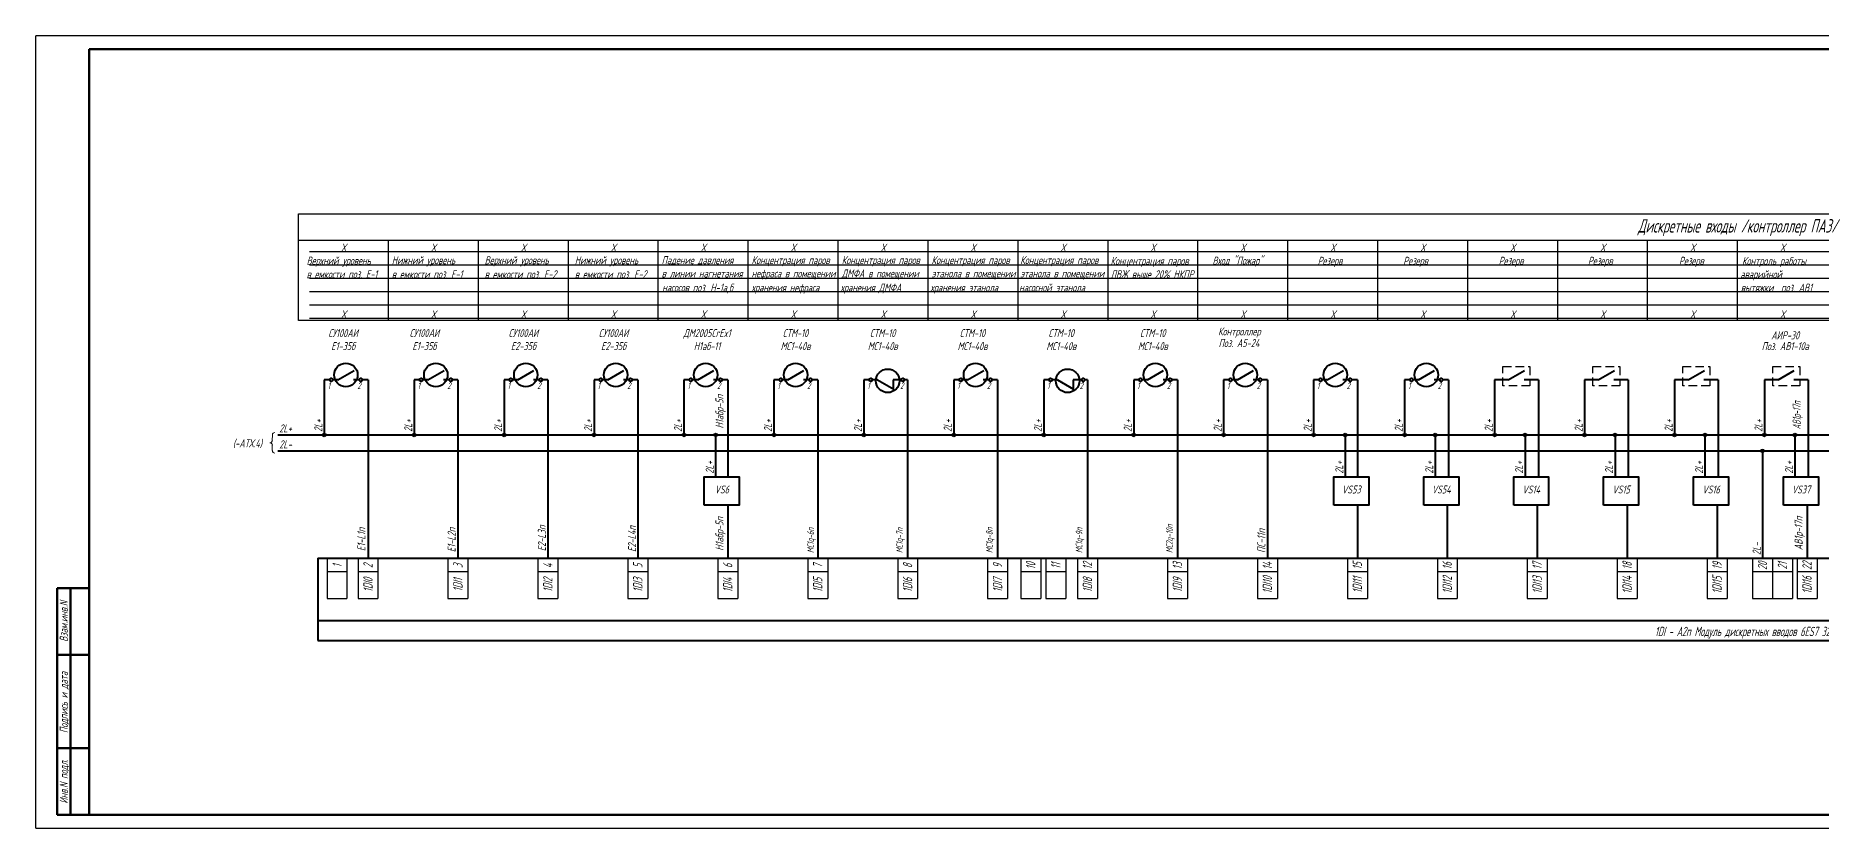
# Model space of a CAD drawing. Header units: millimetres. Extents: x -338 to 6826, y -8218 to 3153.
# Drawn here: x 2037 to 2706, y -1606 to -1309 of the extents above; entities that cross this region are included whole.
import ezdxf
from ezdxf.enums import TextEntityAlignment as Align

# ---------------------------------------------------------------- set-up
doc = ezdxf.new("R2010")
doc.units = ezdxf.units.MM
doc.linetypes.add('невидимая2', pattern=[4.7625, 3.175, -1.5875])
doc.layers.get('Defpoints').update_dxf_attribs({"color": 251})
for name, color, linetype, lineweight in [('Обводка', 6, 'Continuous', 25), ('Рамка толстая', 7, 'Continuous', 60), ('Рамка тонкая', 5, 'Continuous', 25), ('Текст_КИП', 2, 'Continuous', 25), ('Толст.рамка', 7, 'Continuous', 60), ('Тонкая', 5, 'Continuous', 20)]:
    doc.layers.add(name, color=color, linetype=linetype, lineweight=lineweight)
doc.layers.add('ТЕКСТ', color=2, linetype='Continuous')
doc.styles.add('Simplex', font='simplex.shx', dxfattribs={"width": 0.7, "oblique": 15})

msp = doc.modelspace()

# ---------------------------------------------------------------- hatches: boundary and pattern name
h = msp.add_hatch(color=256)
edge = h.paths.add_edge_path()
edge.add_arc((2145.12, -1458.78), 0.664, 0, 360)
h = msp.add_hatch(color=256)
edge = h.paths.add_edge_path()
edge.add_arc((2178.84, -1458.78), 0.664, 0, 360)
h = msp.add_hatch(color=256)
edge = h.paths.add_edge_path()
edge.add_arc((2212.57, -1458.78), 0.664, 0, 360)
h = msp.add_hatch(color=256)
edge = h.paths.add_edge_path()
edge.add_arc((2246.29, -1458.78), 0.664, 0, 360)
h = msp.add_hatch(color=256)
edge = h.paths.add_edge_path()
edge.add_arc((2280.01, -1458.78), 0.664, 0, 360)
h = msp.add_hatch(color=256)
edge = h.paths.add_edge_path()
edge.add_arc((2291.86, -1458.78), 0.664, 0, 360)
h = msp.add_hatch(color=256)
edge = h.paths.add_edge_path()
edge.add_arc((2313.73, -1458.78), 0.664, 0, 360)
h = msp.add_hatch(color=256)
edge = h.paths.add_edge_path()
edge.add_arc((2347.45, -1458.78), 0.664, 0, 360)
h = msp.add_hatch(color=256)
edge = h.paths.add_edge_path()
edge.add_arc((2381.18, -1458.78), 0.664, 0, 360)
h = msp.add_hatch(color=256)
edge = h.paths.add_edge_path()
edge.add_arc((2414.9, -1458.78), 0.664, 0, 360)
h = msp.add_hatch(color=256)
edge = h.paths.add_edge_path()
edge.add_arc((2448.62, -1458.78), 0.664, 0, 360)
h = msp.add_hatch(color=256)
edge = h.paths.add_edge_path()
edge.add_arc((2482.34, -1458.78), 0.664, 0, 360)
h = msp.add_hatch(color=256)
edge = h.paths.add_edge_path()
edge.add_arc((2516.07, -1458.78), 0.664, 0, 360)
h = msp.add_hatch(color=256)
edge = h.paths.add_edge_path()
edge.add_arc((2550.21, -1458.78), 0.664, 0, 360)
h = msp.add_hatch(color=256)
edge = h.paths.add_edge_path()
edge.add_arc((2685.1, -1458.78), 0.664, 0, 360)
h = msp.add_hatch(color=256)
edge = h.paths.add_edge_path()
edge.add_arc((2696.53, -1458.78), 0.664, 0, 360)
h = msp.add_hatch(color=256)
edge = h.paths.add_edge_path()
edge.add_arc((2684.41, -1464.75), 0.664, 0, 360)
at = {"layer": 'Defpoints'}
h = msp.add_hatch(color=256, dxfattribs=at)
edge = h.paths.add_edge_path()
edge.add_arc((2527.92, -1458.78), 0.664, 0, 360)
h = msp.add_hatch(color=256, dxfattribs=at)
edge = h.paths.add_edge_path()
edge.add_arc((2561.64, -1458.78), 0.664, 0, 360)
h = msp.add_hatch(color=256, dxfattribs=at)
edge = h.paths.add_edge_path()
edge.add_arc((2583.94, -1458.78), 0.664, 0, 360)
h = msp.add_hatch(color=256, dxfattribs=at)
edge = h.paths.add_edge_path()
edge.add_arc((2595.36, -1458.78), 0.664, 0, 360)
h = msp.add_hatch(color=256, dxfattribs=at)
edge = h.paths.add_edge_path()
edge.add_arc((2617.66, -1458.78), 0.664, 0, 360)
h = msp.add_hatch(color=256, dxfattribs=at)
edge = h.paths.add_edge_path()
edge.add_arc((2629.08, -1458.78), 0.664, 0, 360)
h = msp.add_hatch(color=256, dxfattribs=at)
edge = h.paths.add_edge_path()
edge.add_arc((2651.38, -1458.78), 0.664, 0, 360)
h = msp.add_hatch(color=256, dxfattribs=at)
edge = h.paths.add_edge_path()
edge.add_arc((2662.8, -1458.78), 0.664, 0, 360)

# ---------------------------------------------------------------- linework, layer by layer
at = {"lineweight": 40}
for p, q in [((2145.12, -1438.12), (2145.12, -1458.78)), ((2147.12, -1438.12), (2145.12, -1438.12)), ((2150.27, -1438.12), (2148.27, -1438.12)), ((2150.27, -1438.12), (2156.33, -1434.62)), ((2158.27, -1438.12), (2156.14, -1438.12)), ((2161.54, -1438.12), (2159.41, -1438.12)), ((2161.54, -1438.12), (2161.54, -1486.79)), ((2178.84, -1438.12), (2178.84, -1458.78)), ((2180.84, -1438.12), (2178.84, -1438.12)), ((2183.99, -1438.12), (2181.99, -1438.12)), ((2183.99, -1438.12), (2190.05, -1434.62)), ((2191.99, -1438.12), (2189.87, -1438.12)), ((2195.26, -1438.12), (2193.14, -1438.12)), ((2195.26, -1438.12), (2195.26, -1487.68)), ((2212.57, -1438.12), (2212.57, -1458.78)), ((2214.57, -1438.12), (2212.57, -1438.12)), ((2217.71, -1438.12), (2215.71, -1438.12)), ((2217.71, -1438.12), (2223.77, -1434.62)), ((2225.71, -1438.12), (2223.59, -1438.12)), ((2228.98, -1438.12), (2226.86, -1438.12)), ((2228.98, -1438.12), (2228.98, -1489.01)), ((2246.29, -1438.12), (2246.29, -1458.78)), ((2248.29, -1438.12), (2246.29, -1438.12)), ((2251.43, -1438.12), (2249.43, -1438.12)), ((2251.43, -1438.12), (2257.5, -1434.62)), ((2259.43, -1438.12), (2257.31, -1438.12)), ((2262.7, -1438.12), (2260.58, -1438.12)), ((2262.7, -1438.12), (2262.7, -1488.12)), ((2280.01, -1438.12), (2280.01, -1458.78)), ((2282.01, -1438.12), (2280.01, -1438.12)), ((2285.16, -1438.12), (2283.16, -1438.12)), ((2285.16, -1438.12), (2291.22, -1434.62)), ((2293.16, -1438.12), (2291.03, -1438.12)), ((2296.43, -1438.12), (2294.3, -1438.12)), ((2296.43, -1438.12), (2296.43, -1474.48)), ((2313.73, -1438.12), (2313.73, -1458.78)), ((2315.73, -1438.12), (2313.73, -1438.12)), ((2318.88, -1438.12), (2316.88, -1438.12)), ((2318.88, -1438.12), (2324.94, -1434.62)), ((2326.88, -1438.12), (2324.76, -1438.12)), ((2330.15, -1438.12), (2328.02, -1438.12)), ((2330.15, -1438.12), (2330.15, -1474.48)), ((2347.45, -1438.12), (2347.45, -1458.78)), ((2349.45, -1438.12), (2347.45, -1438.12)), ((2352.6, -1438.12), (2350.6, -1438.12)), ((2352.6, -1438.12), (2358.66, -1441.62)), ((2361.44, -1438.12), (2358.48, -1438.12)), ((2358.48, -1438.12), (2358.48, -1441.75)), ((2363.87, -1438.12), (2362.58, -1438.12)), ((2363.87, -1438.12), (2363.87, -1474.48)), ((2381.18, -1438.12), (2381.18, -1458.78)), ((2383.18, -1438.12), (2381.18, -1438.12)), ((2386.32, -1438.12), (2384.32, -1438.12)), ((2386.32, -1438.12), (2392.38, -1434.62)), ((2394.32, -1438.12), (2392.2, -1438.12)), ((2397.59, -1438.12), (2395.47, -1438.12)), ((2397.59, -1438.12), (2397.59, -1474.48)), ((2414.9, -1438.12), (2414.9, -1458.78)), ((2416.9, -1438.12), (2414.9, -1438.12)), ((2420.04, -1438.12), (2418.04, -1438.12)), ((2420.04, -1438.12), (2426.11, -1441.62)), ((2429.11, -1438.12), (2425.92, -1438.12)), ((2425.92, -1438.12), (2425.92, -1441.75)), ((2431.31, -1438.12), (2430.25, -1438.12)), ((2431.31, -1438.12), (2431.31, -1474.48)), ((2448.62, -1438.12), (2448.62, -1458.78)), ((2450.62, -1438.12), (2448.62, -1438.12)), ((2453.77, -1438.12), (2451.77, -1438.12)), ((2453.77, -1438.12), (2459.83, -1434.62)), ((2461.77, -1438.12), (2459.64, -1438.12)), ((2465.04, -1438.12), (2462.91, -1438.12)), ((2465.04, -1438.12), (2465.04, -1474.48)), ((2482.34, -1438.12), (2482.34, -1458.78)), ((2484.34, -1438.12), (2482.34, -1438.12)), ((2487.49, -1438.12), (2485.49, -1438.12)), ((2487.49, -1438.12), (2493.55, -1434.62)), ((2495.49, -1438.12), (2493.37, -1438.12)), ((2498.76, -1438.12), (2496.64, -1438.12)), ((2498.76, -1438.12), (2498.76, -1485.05)), ((2685.1, -1438.12), (2685.1, -1458.78)), ((2690.25, -1438.12), (2685.1, -1438.12)), ((2690.25, -1438.12), (2696.31, -1434.62)), ((2701.52, -1438.12), (2696.13, -1438.12)), ((2701.52, -1438.12), (2701.52, -1474.48)), ((2127.74, -1458.78), (3202.36, -1458.78)), ((2291.86, -1458.78), (2291.86, -1474.48)), ((2696.53, -1458.78), (2696.53, -1474.48)), ((2127.74, -1464.75), (3217.62, -1464.75)), ((2684.41, -1464.75), (2684.41, -1504.97)), ((2397.59, -1472.32), (2397.59, -1504.97)), ((2330.15, -1473.47), (2330.15, -1504.97)), ((2363.87, -1473.24), (2363.87, -1504.97)), ((2431.31, -1473.22), (2431.31, -1504.97)), ((2465.04, -1472.99), (2465.04, -1504.97)), ((2161.54, -1485.05), (2161.54, -1504.97)), ((2195.26, -1485.05), (2195.26, -1504.97)), ((2228.98, -1485.05), (2228.98, -1504.97)), ((2262.7, -1485.05), (2262.7, -1504.97)), ((2296.43, -1485.05), (2296.43, -1504.97)), ((2498.76, -1485.05), (2498.76, -1504.97)), ((2701.09, -1485.05), (2701.09, -1504.97)), ((2142.73, -1504.97), (2142.73, -1535.78)), ((2142.73, -1504.97), (3229.88, -1504.97)), ((2142.73, -1528.28), (3229.88, -1528.28)), ((2142.73, -1535.78), (3229.88, -1535.78))]:
    msp.add_line(p, q, dxfattribs=at)
at = {"lineweight": 30}
for p, q in [((2146.16, -1504.97), (2146.16, -1520.12)), ((2153.63, -1504.97), (2153.63, -1520.12)), ((2157.8, -1504.97), (2157.8, -1520.12)), ((2165.27, -1504.97), (2165.27, -1520.12)), ((2191.52, -1504.97), (2191.52, -1520.12)), ((2198.99, -1504.97), (2198.99, -1520.12)), ((2225.25, -1504.97), (2225.25, -1520.12)), ((2232.72, -1504.97), (2232.72, -1520.12)), ((2258.97, -1504.97), (2258.97, -1520.12)), ((2266.44, -1504.97), (2266.44, -1520.12)), ((2292.69, -1504.97), (2292.69, -1520.12)), ((2300.16, -1504.97), (2300.16, -1520.12)), ((2326.41, -1504.97), (2326.41, -1520.12)), ((2333.88, -1504.97), (2333.88, -1520.12)), ((2360.14, -1504.97), (2360.14, -1520.12)), ((2367.6, -1504.97), (2367.6, -1520.12)), ((2393.86, -1504.97), (2393.86, -1520.12)), ((2401.33, -1504.97), (2401.33, -1520.12)), ((2406.29, -1504.97), (2406.29, -1520.12)), ((2413.76, -1504.97), (2413.76, -1520.12)), ((2415.66, -1504.97), (2415.66, -1520.12)), ((2423.13, -1504.97), (2423.13, -1520.12)), ((2427.58, -1504.97), (2427.58, -1520.12)), ((2435.05, -1504.97), (2435.05, -1520.12)), ((2461.3, -1504.97), (2461.3, -1520.12)), ((2468.77, -1504.97), (2468.77, -1520.12)), ((2495.02, -1504.97), (2495.02, -1520.12)), ((2502.49, -1504.97), (2502.49, -1520.12)), ((2528.75, -1504.97), (2528.75, -1520.12)), ((2536.22, -1504.97), (2536.22, -1520.12)), ((2562.47, -1504.97), (2562.47, -1520.12)), ((2569.94, -1504.97), (2569.94, -1520.12)), ((2596.19, -1504.97), (2596.19, -1520.12)), ((2603.66, -1504.97), (2603.66, -1520.12)), ((2629.91, -1504.97), (2629.91, -1520.12)), ((2637.38, -1504.97), (2637.38, -1520.12)), ((2663.64, -1504.97), (2663.64, -1520.12)), ((2671.1, -1504.97), (2671.1, -1520.12)), ((2680.67, -1504.97), (2680.67, -1520.12)), ((2688.14, -1504.97), (2688.14, -1520.12)), ((2695.61, -1504.97), (2695.61, -1520.12)), ((2697.36, -1504.97), (2697.36, -1520.12)), ((2704.83, -1504.97), (2704.83, -1520.12)), ((2146.16, -1509.97), (2153.63, -1509.97)), ((2157.8, -1509.97), (2165.27, -1509.97)), ((2191.52, -1509.97), (2198.99, -1509.97)), ((2225.25, -1509.97), (2232.72, -1509.97)), ((2258.97, -1509.97), (2266.44, -1509.97)), ((2292.69, -1509.97), (2300.16, -1509.97)), ((2326.41, -1509.97), (2333.88, -1509.97)), ((2360.14, -1509.97), (2367.6, -1509.97)), ((2393.86, -1509.97), (2401.33, -1509.97)), ((2406.29, -1509.97), (2413.76, -1509.97)), ((2415.66, -1509.97), (2423.13, -1509.97)), ((2427.58, -1509.97), (2435.05, -1509.97)), ((2461.3, -1509.97), (2468.77, -1509.97)), ((2495.02, -1509.97), (2502.49, -1509.97)), ((2528.75, -1509.97), (2536.22, -1509.97)), ((2562.47, -1509.97), (2569.94, -1509.97)), ((2596.19, -1509.97), (2603.66, -1509.97)), ((2629.91, -1509.97), (2637.38, -1509.97)), ((2663.64, -1509.97), (2671.1, -1509.97)), ((2680.67, -1509.97), (2688.14, -1509.97)), ((2688.14, -1509.97), (2695.61, -1509.97)), ((2697.36, -1509.97), (2704.83, -1509.97)), ((2146.16, -1520.12), (2153.63, -1520.12)), ((2157.8, -1520.12), (2165.27, -1520.12)), ((2191.52, -1520.12), (2198.99, -1520.12)), ((2225.25, -1520.12), (2232.72, -1520.12)), ((2258.97, -1520.12), (2266.44, -1520.12)), ((2292.69, -1520.12), (2300.16, -1520.12)), ((2326.41, -1520.12), (2333.88, -1520.12)), ((2360.14, -1520.12), (2367.6, -1520.12)), ((2393.86, -1520.12), (2401.33, -1520.12)), ((2406.29, -1520.12), (2413.76, -1520.12)), ((2415.66, -1520.12), (2423.13, -1520.12)), ((2427.58, -1520.12), (2435.05, -1520.12)), ((2461.3, -1520.12), (2468.77, -1520.12)), ((2495.02, -1520.12), (2502.49, -1520.12)), ((2528.75, -1520.12), (2536.22, -1520.12)), ((2562.47, -1520.12), (2569.94, -1520.12)), ((2596.19, -1520.12), (2603.66, -1520.12)), ((2629.91, -1520.12), (2637.38, -1520.12)), ((2663.64, -1520.12), (2671.1, -1520.12)), ((2680.67, -1520.12), (2688.14, -1520.12)), ((2688.14, -1520.12), (2695.61, -1520.12)), ((2697.36, -1520.12), (2704.83, -1520.12))]:
    msp.add_line(p, q, dxfattribs=at)
at = {"linetype": 'невидимая2'}
msp.add_lwpolyline([(2688.21, -1433.14), (2698.34, -1433.14), (2698.34, -1440.43), (2688.21, -1440.43)], close=True, dxfattribs=at)
at = {"lineweight": 40}
for points in [[(2287.59, -1485.05), (2287.59, -1474.48), (2300.69, -1474.48), (2300.69, -1485.05)], [(2692.26, -1485.05), (2692.26, -1474.48), (2705.36, -1474.48), (2705.36, -1485.05)]]:
    msp.add_lwpolyline(points, close=True, dxfattribs=at)
for centre, radius in [((2153.24, -1436.28), 4.41), ((2186.96, -1436.28), 4.41), ((2220.69, -1436.28), 4.41), ((2254.41, -1436.28), 4.41), ((2288.13, -1436.28), 4.41), ((2321.85, -1436.28), 4.41), ((2389.3, -1436.28), 4.41), ((2456.74, -1436.28), 4.41), ((2490.46, -1436.28), 4.41), ((2147.69, -1438.12), 0.573), ((2158.84, -1438.12), 0.573), ((2181.42, -1438.12), 0.573), ((2192.56, -1438.12), 0.573), ((2215.14, -1438.12), 0.573), ((2226.28, -1438.12), 0.573), ((2248.86, -1438.12), 0.573), ((2260.01, -1438.12), 0.573), ((2282.58, -1438.12), 0.573), ((2293.73, -1438.12), 0.573), ((2316.31, -1438.12), 0.573), ((2327.45, -1438.12), 0.573), ((2350.03, -1438.12), 0.573), ((2356.4, -1438.49), 4.41), ((2362.01, -1438.12), 0.573), ((2383.75, -1438.12), 0.573), ((2394.9, -1438.12), 0.573), ((2417.47, -1438.12), 0.573), ((2423.84, -1438.49), 4.41), ((2429.68, -1438.12), 0.573), ((2451.19, -1438.12), 0.573), ((2462.34, -1438.12), 0.573), ((2484.92, -1438.12), 0.573), ((2496.06, -1438.12), 0.573)]:
    msp.add_circle(centre, radius, dxfattribs=at)
for centre in [(2145.12, -1458.78), (2178.84, -1458.78), (2212.57, -1458.78), (2246.29, -1458.78), (2280.01, -1458.78), (2291.86, -1458.78), (2313.73, -1458.78), (2347.45, -1458.78), (2381.18, -1458.78), (2414.9, -1458.78), (2448.62, -1458.78), (2482.34, -1458.78), (2516.07, -1458.78), (2550.21, -1458.78), (2685.1, -1458.78), (2696.53, -1458.78), (2684.41, -1464.75)]:
    msp.add_circle(centre, 0.664)
at = {"layer": 'Defpoints'}
for p, q in [((2139.57, -1390.07), (3214.6, -1390.07)), ((2139.57, -1395.07), (3214.6, -1395.07)), ((2139.57, -1400.07), (3214.6, -1400.07)), ((2139.57, -1405.07), (3214.6, -1405.07)), ((2139.57, -1410.07), (3214.6, -1410.07)), ((2139.57, -1415.07), (3214.6, -1415.07))]:
    msp.add_line(p, q, dxfattribs=at)
at = {"layer": 'Defpoints', "lineweight": 40}
for p, q in [((2516.07, -1438.12), (2516.07, -1458.78)), ((2518.07, -1438.12), (2516.07, -1438.12)), ((2521.21, -1438.12), (2519.21, -1438.12)), ((2521.21, -1438.12), (2527.27, -1434.62)), ((2529.21, -1438.12), (2527.09, -1438.12)), ((2532.48, -1438.12), (2530.36, -1438.12)), ((2532.48, -1438.12), (2532.48, -1474.48)), ((2550.21, -1438.12), (2550.21, -1458.78)), ((2552.21, -1438.12), (2550.21, -1438.12)), ((2555.36, -1438.12), (2553.36, -1438.12)), ((2555.36, -1438.12), (2561.42, -1434.62)), ((2563.36, -1438.12), (2561.24, -1438.12)), ((2566.63, -1438.12), (2564.51, -1438.12)), ((2566.63, -1438.12), (2566.63, -1474.48)), ((2589.08, -1438.12), (2583.94, -1438.12)), ((2583.94, -1438.12), (2583.94, -1458.78)), ((2589.08, -1438.12), (2595.14, -1434.62)), ((2600.35, -1438.12), (2594.96, -1438.12)), ((2600.35, -1438.12), (2600.35, -1474.48)), ((2617.66, -1438.12), (2617.66, -1458.78)), ((2622.8, -1438.12), (2617.66, -1438.12)), ((2622.8, -1438.12), (2628.87, -1434.62)), ((2634.07, -1438.12), (2628.68, -1438.12)), ((2634.07, -1438.12), (2634.07, -1474.48)), ((2651.38, -1438.12), (2651.38, -1458.78)), ((2656.53, -1438.12), (2651.38, -1438.12)), ((2656.53, -1438.12), (2662.59, -1434.62)), ((2667.8, -1438.12), (2662.4, -1438.12)), ((2667.8, -1438.12), (2667.8, -1474.48)), ((2527.92, -1458.78), (2527.92, -1474.48)), ((2561.64, -1458.78), (2561.64, -1474.48)), ((2595.36, -1458.78), (2595.36, -1474.48)), ((2629.08, -1458.78), (2629.08, -1474.48)), ((2662.8, -1458.78), (2662.8, -1474.48)), ((2532.48, -1485.05), (2532.48, -1504.97)), ((2566.2, -1485.05), (2566.2, -1504.97)), ((2599.93, -1485.05), (2599.93, -1504.97)), ((2633.65, -1485.05), (2633.65, -1504.97)), ((2667.37, -1485.05), (2667.37, -1504.97))]:
    msp.add_line(p, q, dxfattribs=at)
at = {"layer": 'Defpoints', "linetype": 'невидимая2'}
for points in [[(2587.05, -1433.14), (2597.18, -1433.14), (2597.18, -1440.43), (2587.05, -1440.43)], [(2620.77, -1433.14), (2630.9, -1433.14), (2630.9, -1440.43), (2620.77, -1440.43)], [(2654.49, -1433.14), (2664.62, -1433.14), (2664.62, -1440.43), (2654.49, -1440.43)]]:
    msp.add_lwpolyline(points, close=True, dxfattribs=at)
at = {"layer": 'Defpoints', "lineweight": 40}
for points in [[(2523.65, -1485.05), (2523.65, -1474.48), (2536.75, -1474.48), (2536.75, -1485.05)], [(2557.37, -1485.05), (2557.37, -1474.48), (2570.47, -1474.48), (2570.47, -1485.05)], [(2591.09, -1485.05), (2591.09, -1474.48), (2604.19, -1474.48), (2604.19, -1485.05)], [(2624.82, -1485.05), (2624.82, -1474.48), (2637.91, -1474.48), (2637.91, -1485.05)], [(2658.54, -1485.05), (2658.54, -1474.48), (2671.64, -1474.48), (2671.64, -1485.05)]]:
    msp.add_lwpolyline(points, close=True, dxfattribs=at)
for centre, radius in [((2524.19, -1436.28), 4.41), ((2558.33, -1436.28), 4.41), ((2518.64, -1438.12), 0.573), ((2529.78, -1438.12), 0.573), ((2552.79, -1438.12), 0.573), ((2563.93, -1438.12), 0.573)]:
    msp.add_circle(centre, radius, dxfattribs=at)
at = {"layer": 'Defpoints'}
for centre in [(2527.92, -1458.78), (2561.64, -1458.78), (2583.94, -1458.78), (2595.36, -1458.78), (2617.66, -1458.78), (2629.08, -1458.78), (2651.38, -1458.78), (2662.8, -1458.78)]:
    msp.add_circle(centre, 0.664, dxfattribs=at)
at = {"layer": 'Обводка', "lineweight": 30}
for p, q in [((2135.49, -1375.91), (3214.6, -1375.91)), ((2135.49, -1415.91), (2135.49, -1375.91)), ((3214.6, -1385.91), (2135.49, -1385.91)), ((2169.21, -1415.91), (2169.21, -1385.91)), ((2202.94, -1415.91), (2202.94, -1385.91)), ((2236.66, -1415.91), (2236.66, -1385.91)), ((2270.38, -1415.91), (2270.38, -1385.91)), ((2304.1, -1415.91), (2304.1, -1385.91)), ((2337.82, -1415.91), (2337.82, -1385.91)), ((2371.55, -1415.91), (2371.55, -1385.91)), ((2405.27, -1415.91), (2405.27, -1385.91)), ((2438.99, -1415.91), (2438.99, -1385.91)), ((2472.71, -1415.91), (2472.71, -1385.91)), ((2506.44, -1415.91), (2506.44, -1385.91)), ((2506.44, -1415.91), (2506.44, -1385.91)), ((2540.16, -1415.91), (2540.16, -1385.91)), ((2540.16, -1415.91), (2540.16, -1385.91)), ((2573.88, -1415.91), (2573.88, -1385.91)), ((2573.88, -1415.91), (2573.88, -1385.91)), ((2607.6, -1415.91), (2607.6, -1385.91)), ((2607.6, -1415.91), (2607.6, -1385.91)), ((2641.32, -1415.91), (2641.32, -1385.91)), ((2675.05, -1415.91), (2675.05, -1385.91)), ((3214.6, -1415.91), (2135.49, -1415.91))]:
    msp.add_line(p, q, dxfattribs=at)
at = {"layer": 'Рамка толстая', "color": 7}
for p, q in [((2044.96, -1516.17), (2044.96, -1601.17)), ((2056.96, -1516.17), (2044.96, -1516.17)), ((2049.96, -1516.17), (2049.96, -1601.17)), ((2044.96, -1541.17), (2056.96, -1541.17)), ((2044.96, -1576.17), (2056.96, -1576.17)), ((2044.96, -1601.17), (2056.96, -1601.17))]:
    msp.add_line(p, q, dxfattribs=at)
at = {"layer": 'Рамка тонкая'}
for p, q in [((3508.69, -1309.17), (2036.94, -1309.17)), ((2036.94, -1606.17), (2036.94, -1309.17)), ((2036.94, -1606.17), (3508.69, -1606.17))]:
    msp.add_line(p, q, dxfattribs=at)
at = {"layer": 'Толст.рамка'}
for p, q in [((2056.94, -1314.17), (3473.69, -1314.17)), ((2056.94, -1601.17), (2056.94, -1314.17)), ((3503.69, -1601.17), (2056.94, -1601.17))]:
    msp.add_line(p, q, dxfattribs=at)
at = {"layer": 'Тонкая'}
for p, q in [((2125.66, -1460.81), (2125.67, -1458.77)), ((2125.66, -1464.66), (2125.66, -1462.63))]:
    msp.add_line(p, q, dxfattribs=at)
for centre, start, end in [((2126.58, -1458.77), 90, 180), ((2124.75, -1460.81), 270, 0), ((2124.75, -1462.63), 0, 90), ((2126.58, -1464.66), 180, 270)]:
    msp.add_arc(centre, 0.912, start, end, dxfattribs=at)

# ---------------------------------------------------------------- texts
at = {"color": 7, "style": 'Simplex', "oblique": 15, "width": 0.6}
for s, p in [('Верхний уровень', (2138.52, -1394.96)), ('Нижний уровень', (2170.44, -1394.81)), ('Верхний уровень', (2205.26, -1394.81)), ('Нижний уровень', (2239.06, -1394.81)), ('Падение давления', (2271.62, -1394.78)), ('Концентрация паров', (2305.34, -1394.76)), ('Концентрация паров', (2339.14, -1394.76)), ('Концентрация паров', (2372.82, -1394.76)), ('Концентрация паров', (2406.09, -1394.76)), ('Концентрация паров', (2439.93, -1395.07)), ('Контроль работы', (2676.71, -1395.07)), ('в емкости поз. Е-1', (2138.51, -1400.04)), ('в емкости поз. Е-1', (2170.44, -1400.07)), ('в емкости поз. Е-2', (2205.26, -1400.07)), ('в емкости поз. Е-2', (2239.06, -1400.07)), ('в линии нагнетания', (2271.62, -1399.78)), ('нефраса в помещении', (2305.34, -1399.76)), ('ДМФА в помещении', (2339.14, -1399.76)), ('этанола в помещении', (2372.82, -1399.76)), ('этанола в помещении', (2406.09, -1399.76)), ('ЛВЖ выше 20%%% НКПР', (2439.93, -1400.07)), ('аварийной ', (2676.08, -1400.07)), (' насосов поз. Н-1а,б', (2270.38, -1405.07)), ('хранения нефраса', (2305.34, -1405.07)), ('хранения ДМФА', (2338.7, -1405.07)), ('хранения этанола', (2372.38, -1405.07)), ('насосной этанола', (2405.64, -1405.07)), ('вытяжки  поз. АВ1 ', (2676.25, -1405.07))]:
    msp.add_text(s, height=3, dxfattribs=at).set_placement(p)
at = {"color": 2, "linetype": 'Continuous', "style": 'Simplex', "oblique": 15, "width": 0.6}
for s, p in [('МС1q-6п', (2328.72, -1503.06)), ('МС1q-7п', (2362.08, -1503.06)), ('МС1q-8п', (2395.76, -1503.06)), ('МС1q-9п', (2429.4, -1503.06)), ('МС2q-10п', (2463.28, -1503.06))]:
    msp.add_text(s, height=2.5, rotation=90, dxfattribs=at).set_placement(p)
at = {"color": 2, "style": 'Simplex', "oblique": 15, "width": 0.7}
for s, p in [('Взам.инв.N', (2048.96, -1528.67)), ('Инв.N подл.', (2048.96, -1588.67))]:
    msp.add_text(s, height=3, rotation=90, dxfattribs=at).set_placement(p, align=Align.CENTER)
at = {"layer": 'Defpoints', "style": 'Simplex', "oblique": 15, "width": 0.6}
for s, p in [('Х', (2152.35, -1390.07)), ('Х', (2186.07, -1390.07)), ('Х', (2219.8, -1390.07)), ('Х', (2253.52, -1390.07)), ('Х', (2287.24, -1390.07)), ('Х', (2320.96, -1390.07)), ('Х', (2354.69, -1390.07)), ('Х', (2388.41, -1390.07)), ('Х', (2422.13, -1390.07)), ('Х', (2455.85, -1390.07)), ('Х', (2489.57, -1390.07)), ('Х', (2523.3, -1390.07)), ('Х', (2557.02, -1390.07)), ('Х', (2590.74, -1390.07)), ('Х', (2624.46, -1390.07)), ('Х', (2658.19, -1390.07)), ('Х', (2691.91, -1390.07)), ('Х', (2152.35, -1415.07)), ('Х', (2186.07, -1415.07)), ('Х', (2219.8, -1415.07)), ('Х', (2253.52, -1415.07)), ('Х', (2287.24, -1415.07)), ('Х', (2320.96, -1415.07)), ('Х', (2354.69, -1415.07)), ('Х', (2388.41, -1415.07)), ('Х', (2422.13, -1415.07)), ('Х', (2455.85, -1415.07)), ('Х', (2489.57, -1415.07)), ('Х', (2523.3, -1415.07)), ('Х', (2557.02, -1415.07)), ('Х', (2590.74, -1415.07)), ('Х', (2624.46, -1415.07)), ('Х', (2658.19, -1415.07)), ('Х', (2691.91, -1415.07)), ('VS53', (2530.2, -1480.72)), ('VS54', (2563.92, -1480.72)), ('VS14', (2597.64, -1480.72)), ('VS15', (2631.36, -1480.72)), ('VS16', (2665.09, -1480.72))]:
    msp.add_text(s, height=3, dxfattribs=at).set_placement(p, align=Align.CENTER)
for s, p in [('1', (2517.31, -1441.58)), ('2', (2528.46, -1441.58)), ('1', (2551.46, -1441.58)), ('2', (2562.61, -1441.58))]:
    msp.add_text(s, height=2.5, dxfattribs=at).set_placement(p)
for p in [(2515.33, -1457.63), (2549.48, -1457.63), (2583.2, -1457.63), (2616.93, -1457.63), (2650.65, -1457.63), (2527.19, -1473.29), (2560.91, -1473.29), (2594.63, -1473.29), (2628.35, -1473.29), (2662.07, -1473.29)]:
    msp.add_text('2L+', height=3, rotation=90, dxfattribs=at).set_placement(p)
at = {"layer": 'Обводка', "style": 'Simplex', "oblique": 15, "width": 0.6}
for s, p in [('5', (2264.42, -1507.84)), ('10', (2411.75, -1507.84)), ('11', (2421.11, -1507.84)), ('12', (2433.03, -1507.84)), ('13', (2466.76, -1507.84)), ('14', (2500.48, -1507.84)), ('15', (2534.2, -1507.84)), ('16', (2567.92, -1507.84)), ('17', (2601.64, -1507.84)), ('18', (2635.37, -1507.84)), ('19', (2669.09, -1507.84)), ('20', (2686.13, -1507.84)), ('21', (2693.59, -1507.84)), ('22', (2702.81, -1507.84)), ('1', (2151.62, -1507.84)), ('2', (2163.26, -1507.84)), ('3', (2196.98, -1507.84)), ('4', (2230.7, -1507.84)), ('6', (2298.14, -1507.84)), ('7', (2331.87, -1507.84)), ('8', (2365.59, -1507.84)), ('9', (2399.31, -1507.84))]:
    msp.add_text(s, height=3.5, rotation=90, dxfattribs=at).set_placement(p, align=Align.CENTER)
at = {"layer": 'Обводка', "lineweight": -3, "style": 'Simplex', "oblique": 15, "width": 0.6}
for s, p in [('1DI0', (2163.26, -1515)), ('1DI1', (2196.98, -1515)), ('1DI2', (2230.7, -1515)), ('1DI3', (2264.42, -1515)), ('1DI4', (2298.14, -1515)), ('1DI5', (2331.87, -1515)), ('1DI6', (2365.59, -1515)), ('1DI7', (2399.31, -1515)), ('1DI8', (2433.03, -1515)), ('1DI9', (2466.76, -1515)), ('1DI10', (2500.48, -1515)), ('1DI11', (2534.2, -1515)), ('1DI12', (2567.92, -1515)), ('1DI13', (2601.64, -1515)), ('1DI14', (2635.37, -1515)), ('1DI15', (2669.09, -1515)), ('1DI16', (2702.81, -1515))]:
    msp.add_text(s, height=3.5, rotation=90, dxfattribs=at).set_placement(p, align=Align.CENTER)
at = {"layer": 'ТЕКСТ', "lineweight": -3, "style": 'Simplex', "oblique": 15, "width": 0.6}
msp.add_text('Дискретные входы /контроллер ПАЗ/', height=5, dxfattribs=at).set_placement((2675.05, -1382.93), align=Align.CENTER)
at = {"layer": 'ТЕКСТ', "color": 3, "style": 'Simplex', "oblique": 15, "width": 0.6}
for s, p in [('Контроллер ', (2488.95, -1420.4)), ('Поз. А5-24', (2488.09, -1424.34))]:
    msp.add_text(s, height=3, dxfattribs=at).set_placement(p, align=Align.MIDDLE)
at = {"layer": 'ТЕКСТ', "color": 7, "style": 'Simplex', "oblique": 15, "width": 0.6}
for s, p in [('Поз. АВ1-10а', (2692.91, -1425.49)), ('АИР-30', (2692.91, -1421.44))]:
    msp.add_text(s, height=3, dxfattribs=at).set_placement(p, align=Align.MIDDLE)
at = {"layer": 'ТЕКСТ', "color": 2, "style": 'Simplex', "oblique": 15, "width": 0.6}
for s, p in [('1', (2146.37, -1441.58)), ('2', (2157.52, -1441.58)), ('1', (2180.09, -1441.58)), ('2', (2191.24, -1441.58)), ('1', (2213.81, -1441.58)), ('2', (2224.96, -1441.58)), ('1', (2247.54, -1441.58)), ('2', (2258.68, -1441.58)), ('1', (2281.26, -1441.58)), ('2', (2292.4, -1441.58)), ('1', (2314.98, -1441.58)), ('2', (2326.13, -1441.58)), ('1', (2348.7, -1441.58)), ('2', (2361.02, -1441.58)), ('1', (2382.42, -1441.58)), ('2', (2393.57, -1441.58)), ('1', (2416.15, -1441.58)), ('2', (2428.35, -1441.58)), ('1', (2449.87, -1441.58)), ('2', (2461.02, -1441.58)), ('1', (2483.59, -1441.58)), ('2', (2494.74, -1441.58))]:
    msp.add_text(s, height=2.5, dxfattribs=at).set_placement(p)
at = {"layer": 'ТЕКСТ', "color": 4, "style": 'Simplex', "oblique": 15, "width": 0.6}
for p in [(2294.82, -1443.7), (2294.82, -1489.53)]:
    msp.add_text('Н1абр-5п', height=3, rotation=90, dxfattribs=at).set_placement(p, align=Align.RIGHT)
at = {"layer": 'ТЕКСТ', "style": 'Simplex', "oblique": 15}
for s, width, p in [('АВ1р-17п', 0.5, (2698.69, -1446.17)), ('АВ1р-17п', 0.6, (2699.4, -1489.37)), ('ПС-11п', 0.6, (2497.96, -1493.98))]:
    msp.add_text(s, height=3, rotation=90, dxfattribs=dict(at, width=width)).set_placement(p, align=Align.RIGHT)
at = {"layer": 'ТЕКСТ', "color": 1, "style": 'Simplex', "oblique": 15, "width": 0.6}
for s, p in [('2L+', (2128.26, -1457.81)), ('2L-', (2128.26, -1463.79))]:
    msp.add_text(s, height=3, dxfattribs=at).set_placement(p)
for s, p in [('2L+', (2144.39, -1457.63)), ('2L+', (2178.11, -1457.63)), ('2L+', (2211.83, -1457.63)), ('2L+', (2245.56, -1457.63)), ('2L+', (2279.28, -1457.63)), ('2L+', (2313, -1457.63)), ('2L+', (2346.72, -1457.63)), ('2L+', (2380.37, -1457.63)), ('2L+', (2414.17, -1457.63)), ('2L+', (2447.89, -1457.63)), ('2L+', (2481.61, -1457.63)), ('2L+', (2684.37, -1457.63)), ('2L+', (2291.13, -1473.29)), ('2L+', (2695.8, -1473.29)), ('2L-', (2683.68, -1503.78))]:
    msp.add_text(s, height=3, rotation=90, dxfattribs=at).set_placement(p)
msp.add_text('(-АТХ.4)', height=3, dxfattribs=at).set_placement((2116.34, -1463.43), align=Align.CENTER)
at = {"layer": 'ТЕКСТ', "style": 'Simplex', "oblique": 15, "width": 0.6}
for s, p in [('VS6', (2294.14, -1480.72)), ('VS37', (2698.81, -1480.72))]:
    msp.add_text(s, height=3, dxfattribs=at).set_placement(p, align=Align.CENTER)
at = {"layer": 'Текст_КИП', "color": 7, "style": 'Simplex', "oblique": 15, "width": 0.6}
msp.add_text('Вход "Пожар" ', height=3, dxfattribs=at).set_placement((2478.15, -1394.97))
at = {"layer": 'Текст_КИП', "color": 3, "style": 'Simplex', "oblique": 15, "width": 0.6}
for p in [(2517.58, -1395.03), (2549.66, -1395.03), (2585.46, -1395.03), (2618.92, -1395.03), (2653.07, -1395.03)]:
    msp.add_text('Резерв', height=3, dxfattribs=at).set_placement(p)
at = {"layer": 'Текст_КИП', "color": 7, "style": 'Simplex', "oblique": 15, "width": 0.6}
for s, p in [('СУ100АИ', (2152.2, -1422.12)), ('СУ100АИ', (2182.66, -1422.11)), ('СУ100АИ', (2219.78, -1422.12)), ('СУ100АИ', (2253.58, -1422.12)), ('ДМ2005CrEx1', (2288.64, -1422.12)), ('СТМ-10', (2321.81, -1422.12)), ('СТМ-10', (2354.49, -1422.12)), ('СТМ-10', (2388.17, -1422.12)), ('СТМ-10', (2421.44, -1422.12)), ('СТМ-10', (2455.77, -1422.12)), ('Е1-35б', (2152.2, -1426.99)), ('Е1-35б', (2182.66, -1426.98)), ('Е2-35б', (2219.78, -1426.99)), ('Е2-35б', (2253.58, -1426.99)), ('Н1аб-11', (2288.64, -1426.99)), ('МС1-40в', (2321.81, -1426.99)), ('МС1-40в', (2354.49, -1426.99)), ('МС1-40в', (2388.17, -1426.99)), ('МС1-40в', (2421.44, -1426.99)), ('МС1-40в', (2455.77, -1426.99))]:
    msp.add_text(s, height=3, dxfattribs=at).set_placement(p, align=Align.CENTER)
at = {"layer": 'Текст_КИП', "color": 4, "lineweight": -3, "style": 'Simplex', "oblique": 15, "width": 0.6}
for s, p in [('Е2-L3п', (2228.21, -1492.69)), ('Е2-L4п', (2262.05, -1492.89)), ('Е1-L1п', (2160.52, -1493.53)), ('Е1-L2п', (2194.37, -1493.53))]:
    msp.add_text(s, height=3, rotation=90, dxfattribs=at).set_placement(p, align=Align.RIGHT)
at = {"layer": 'Текст_КИП', "lineweight": 30, "style": 'Simplex', "oblique": 15, "width": 0.6}
msp.add_text('1DI - А2п Модуль дискретных вводов 6ES7 321-1BL00-0АА0', height=3.5, dxfattribs=at).set_placement((2686.31, -1534.17), align=Align.CENTER)
at = {"layer": 'Текст_КИП', "color": 2, "style": 'Simplex', "oblique": 15, "width": 0.7}
msp.add_text('Подпись и дата', height=3, rotation=90, dxfattribs=at).set_placement((2048.96, -1559.03), align=Align.CENTER)

doc.saveas('drawing.dxf')
